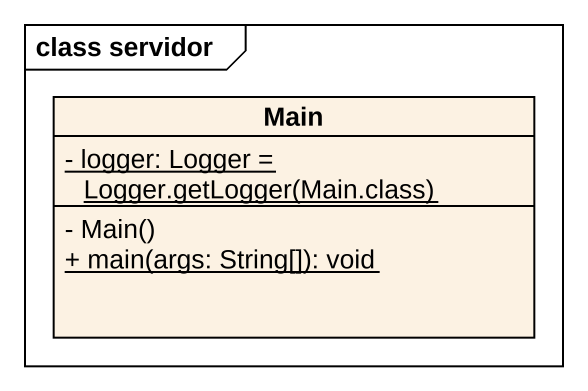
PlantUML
@startuml
mainframe class servidor
hide circle
hide empty members
skinparam classAttributeIconSize 0
class Main {
  {static} {field} - logger: Logger = Logger.getLogger(Main.class)
  - Main()
  {static} + main(args: String[]): void
}
@enduml
